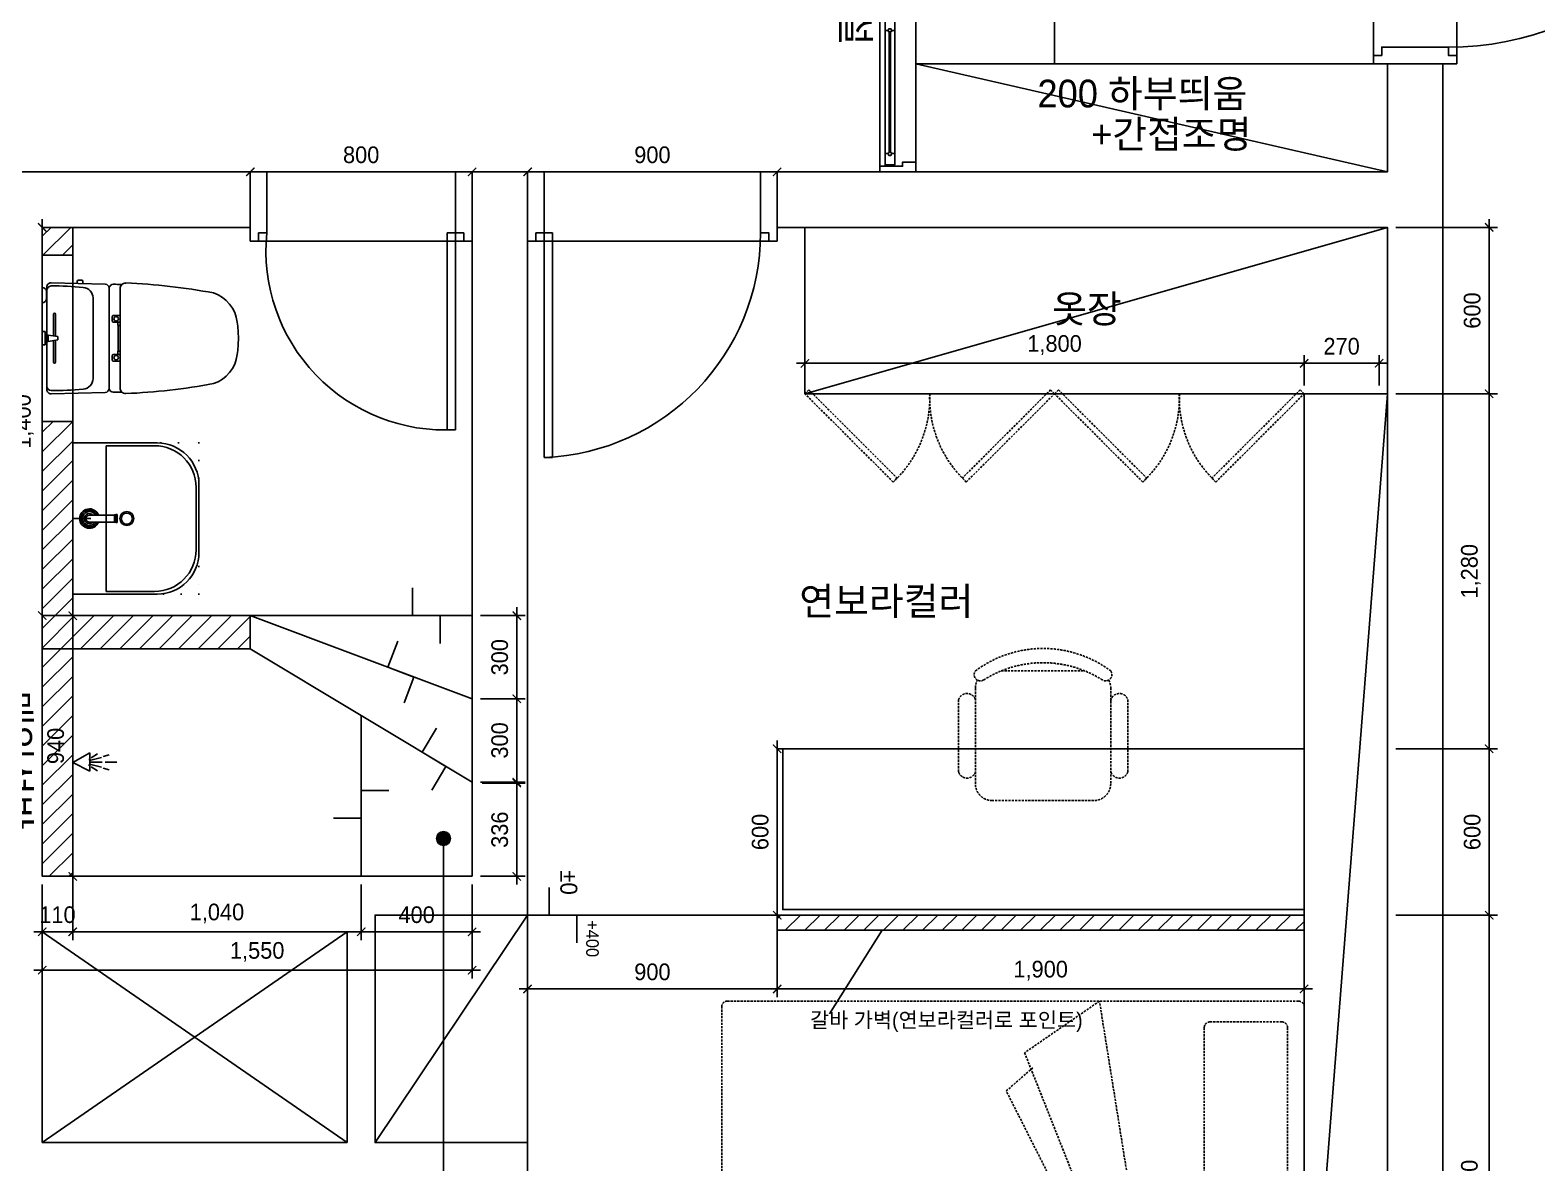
# Model space of a CAD drawing. Header units: millimetres. Extents: x -551172 to 232469, y -3435 to 261611.
# Drawn here: x 151188 to 156620, y 101782 to 105866 of the extents above; entities that cross this region are included whole.
import ezdxf

# ---------------------------------------------------------------- set-up
doc = ezdxf.new("R2010")
doc.units = ezdxf.units.MM
doc.header["$LTSCALE"] = 10
doc.header["$PDMODE"] = 3
for name, pattern in [('DH-HID2', [1.2, 0.8, -0.4]), ('DOT', [6.35, 0, -6.35]), ('HIDDEN', [9.525, 6.35, -3.175])]:
    doc.linetypes.add(name, pattern=pattern)
doc.layers.get('DEFPOINTS').update_dxf_attribs({"color": 248})
for name, color, linetype in [('0-ELC TEXT', 7, 'Continuous'), ('03-WAL NEW', 3, 'Continuous'), ('06-FUR', 6, 'Continuous'), ('07-DIM WAL', 5, 'Continuous'), ('3.기호.계단선', 30, 'Continuous'), ('BATH', 4, 'Continuous'), ('C-HAT', 251, 'Continuous'), ('CO-BATH', 6, 'Continuous'), ('fin', 5, 'Continuous'), ('FU-FURM', 251, 'DH-HID2'), ('HL', 6, 'HIDDEN'), ('Layer 1', 7, 'Continuous'), ('TOILET-1', 6, 'Continuous'), ('도면층2', 2, 'Continuous'), ('도면층4', 4, 'Continuous'), ('도면층5', 5, 'Continuous'), ('도면층8', 8, 'Continuous'), ('욕실설비', 3, 'Continuous')]:
    doc.layers.add(name, color=color, linetype=linetype)
doc.styles.add('HY 울릉도 L', font='')
doc.styles.add('코레일둥고', font='Korail_Round_Gothic_Medium.ttf')
doc.styles.get('HY 울릉도 L').set_extended_font_data('HY울릉도L')
doc.dimstyles.new('30', dxfattribs={"dimscale": 30, "dimtxt": 2, "dimasz": 1, "dimexe": 1, "dimexo": 1, "dimgap": 1, "dimtad": 1, "dimdec": 0, "dimrnd": 0.05, "dimdsep": 46, "dimlunit": 6, "dimtxsty": 'HY 울릉도 L', "dimblk": 'ARCHTICK', "dimcen": 2.5, "dimdle": 1, "dimclrd": 133, "dimclre": 133, "dimclrt": 30, "dimadec": 0, "dimazin": 0, "dimtfac": 1, "dimtdec": 0, "dimtix": 1, "dimtmove": 2, "dimatfit": 3, "dimldrblk": 'ARCHTICK', "dimfxl": 1, "dimlwd": -1, "dimlwe": -1, "dimarcsym": 0})
pattern_1 = [(45, (-28870, 19350), (-35.355339, 35.355339), [])]

# ---------------------------------------------------------------- blocks, each defined once
blk = doc.blocks.new('F-701-1')
at = {"layer": 'FU-FURM'}
for p, q in [((-725, -506.5), (401, -1074)), ((539, -1008), (-725, -506.5)), ((-725, -506.5), (725, -738)), ((725, -738), (539, -1008)), ((401, -1074), (485, -978))]:
    blk.add_line(p, q, dxfattribs=at)
for points in [[(-705, -2100), (705, -2100, 0.414214), (725, -2080), (725, -20, 0.414214), (705, 0), (-705, 0, 0.414214), (-725, -20), (-725, -2080, 0.414214)], [(-70, -360), (-630, -360, -0.414214), (-650, -340), (-650, -80, -0.414214), (-630, -60), (-70, -60, -0.414214), (-50, -80), (-50, -340, -0.414214)], [(70, -360), (630, -360, 0.414214), (650, -340), (650, -80, 0.414214), (630, -60), (70, -60, 0.414214), (50, -80), (50, -340, 0.414214)]]:
    blk.add_lwpolyline(points, format="xyb", close=True, dxfattribs=at)
blk = doc.blocks.new('F-101')
at = {"layer": 'FU-FURM'}
for p, q in [((-248.3, 454), (-248.3, 454)), ((151.2, 467.4), (-151.2, 467.4)), ((-243.8, 406.4), (-243.8, 61)), ((243.8, 61), (243.8, 406.4)), ((-305.7, 104.1), (-305.7, 363.2)), ((304.8, 104.1), (304.8, 363.2)), ((-182.9, 0), (182.9, 0))]:
    blk.add_line(p, q, dxfattribs=at)
for centre, radius, start, end in [((0, 142.2), 406.4, 53.1301, 126.8699), ((0, 98), 399.1, 57.5758, 122.4242), ((-226, 454), 22.3, 143.3099, 302.0274), ((-182.9, 406.4), 61, 152.4156, 180), ((226, 454), 22.3, 237.9726, 36.6901), ((182.9, 406.4), 61, 0, 27.5844), ((-275.2, 354.3), 31.8, 9.2946, 163.7398), ((274.3, 354.3), 31.8, 16.2602, 163.7398), ((-275.2, 113), 31.8, 196.2602, 350.7054), ((-182.9, 61), 61, 180, 270), ((182.9, 61), 61, 270, 0), ((274.3, 113), 31.8, 196.2602, 343.7398)]:
    blk.add_arc(centre, radius, start, end, dxfattribs=at)
blk = doc.blocks.new('_ArchTick')
at = {"color": 0, "linetype": 'ByBlock', "const_width": 0.15}
blk.add_lwpolyline([(-0.5, -0.5), (0.5, 0.5)], dxfattribs=at)
blk = doc.blocks.new('*D782')
at = {"layer": '06-FUR', "color": 133, "transparency": 16777216}
for p, q in [((156448.6, 105185.3), (156448.6, 104525.3)), ((156111.4, 105155.3), (156478.6, 105155.3)), ((156111.4, 104555.3), (156478.6, 104555.3))]:
    blk.add_line(p, q, dxfattribs=at)
at = {"layer": 'DEFPOINTS', "color": 0, "transparency": 16777216}
for p in [(156081.4, 105155.3), (156081.4, 104555.3), (156448.6, 104555.3)]:
    blk.add_point(p, dxfattribs=at)
at = {"layer": '06-FUR', "color": 133, "transparency": 16777216, "xscale": 30, "yscale": 30, "zscale": 30}
for p, rotation in [((156448.6, 105155.3), 90), ((156448.6, 104555.3), 270)]:
    blk.add_blockref('_ArchTick', p, dxfattribs=dict(at, rotation=rotation))
at = {"layer": '06-FUR', "color": 30, "transparency": 16777216, "insert": (156387.3, 104855.3), "char_height": 60, "attachment_point": 5, "rotation": 90, "style": 'HY 울릉도 L'}
blk.add_mtext('600', dxfattribs=at)
blk = doc.blocks.new('*D751')
at = {"layer": '06-FUR', "color": 133, "transparency": 16777216}
for p, q in [((156448.6, 104585.3), (156448.6, 103245.3)), ((156111.4, 104555.3), (156478.6, 104555.3)), ((156111.4, 103275.3), (156478.6, 103275.3))]:
    blk.add_line(p, q, dxfattribs=at)
at = {"layer": 'DEFPOINTS', "color": 0, "transparency": 16777216}
for p in [(156081.4, 104555.3), (156081.4, 103275.3), (156448.6, 103275.3)]:
    blk.add_point(p, dxfattribs=at)
at = {"layer": '06-FUR', "color": 133, "transparency": 16777216, "xscale": 30, "yscale": 30, "zscale": 30}
for p, rotation in [((156448.6, 104555.3), 90), ((156448.6, 103275.3), 270)]:
    blk.add_blockref('_ArchTick', p, dxfattribs=dict(at, rotation=rotation))
at = {"layer": '06-FUR', "color": 30, "transparency": 16777216, "insert": (156382.6, 103915.3), "char_height": 60, "attachment_point": 5, "rotation": 90, "style": 'HY 울릉도 L'}
blk.add_mtext('1,280', dxfattribs=at)
blk = doc.blocks.new('*D752')
at = {"layer": '06-FUR', "color": 133, "transparency": 16777216}
for p, q in [((156448.6, 103305.3), (156448.6, 102645.3)), ((156111.4, 103275.3), (156478.6, 103275.3)), ((156111.4, 102675.3), (156478.6, 102675.3))]:
    blk.add_line(p, q, dxfattribs=at)
at = {"layer": 'DEFPOINTS', "color": 0, "transparency": 16777216}
for p in [(156081.4, 103275.3), (156081.4, 102675.3), (156448.6, 102675.3)]:
    blk.add_point(p, dxfattribs=at)
at = {"layer": '06-FUR', "color": 133, "transparency": 16777216, "xscale": 30, "yscale": 30, "zscale": 30}
for p, rotation in [((156448.6, 103275.3), 90), ((156448.6, 102675.3), 270)]:
    blk.add_blockref('_ArchTick', p, dxfattribs=dict(at, rotation=rotation))
at = {"layer": '06-FUR', "color": 30, "transparency": 16777216, "insert": (156387.3, 102975.3), "char_height": 60, "attachment_point": 5, "rotation": 90, "style": 'HY 울릉도 L'}
blk.add_mtext('600', dxfattribs=at)
blk = doc.blocks.new('*D783')
at = {"layer": '06-FUR', "color": 133, "transparency": 16777216}
for p, q in [((156448.6, 102705.3), (156448.6, 100685.3)), ((156111.4, 102675.3), (156478.6, 102675.3)), ((156111.4, 100715.3), (156478.6, 100715.3))]:
    blk.add_line(p, q, dxfattribs=at)
at = {"layer": 'DEFPOINTS', "color": 0, "transparency": 16777216}
for p in [(156081.4, 102675.3), (156081.4, 100715.3), (156448.6, 100715.3)]:
    blk.add_point(p, dxfattribs=at)
at = {"layer": '06-FUR', "color": 133, "transparency": 16777216, "xscale": 30, "yscale": 30, "zscale": 30}
for p, rotation in [((156448.6, 102675.3), 90), ((156448.6, 100715.3), 270)]:
    blk.add_blockref('_ArchTick', p, dxfattribs=dict(at, rotation=rotation))
at = {"layer": '06-FUR', "color": 30, "transparency": 16777216, "insert": (156382.6, 101695.3), "char_height": 60, "attachment_point": 5, "rotation": 90, "style": 'HY 울릉도 L'}
blk.add_mtext('1,960', dxfattribs=at)
blk = doc.blocks.new('*D784')
at = {"layer": '06-FUR', "color": 133, "transparency": 16777216}
for p, q in [((153881.4, 102645.3), (153881.4, 102379.2)), ((155781.4, 102605.3), (155781.4, 102379.2)), ((153851.4, 102409.2), (155811.4, 102409.2))]:
    blk.add_line(p, q, dxfattribs=at)
at = {"layer": 'DEFPOINTS', "color": 0, "transparency": 16777216}
for p in [(153881.4, 102675.3), (155781.4, 102635.3), (155781.4, 102409.2)]:
    blk.add_point(p, dxfattribs=at)
at = {"layer": '06-FUR', "color": 133, "transparency": 16777216, "xscale": 30, "yscale": 30, "zscale": 30, "rotation": 180}
blk.add_blockref('_ArchTick', (153881.4, 102409.2), dxfattribs=at)
at = {"layer": '06-FUR', "color": 133, "transparency": 16777216, "xscale": 30, "yscale": 30, "zscale": 30}
blk.add_blockref('_ArchTick', (155781.4, 102409.2), dxfattribs=at)
at = {"layer": '06-FUR', "color": 30, "transparency": 16777216, "insert": (154831.4, 102475.2), "char_height": 60, "attachment_point": 5, "style": 'HY 울릉도 L'}
blk.add_mtext('1,900', dxfattribs=at)
blk = doc.blocks.new('*D785')
at = {"layer": '06-FUR', "color": 133, "transparency": 16777216}
for p, q in [((152981.4, 102645.3), (152981.4, 102379.2)), ((153881.4, 102645.3), (153881.4, 102379.2)), ((153911.4, 102409.2), (152951.4, 102409.2))]:
    blk.add_line(p, q, dxfattribs=at)
at = {"layer": 'DEFPOINTS', "color": 0, "transparency": 16777216}
for p in [(152981.4, 102675.3), (153881.4, 102675.3), (152981.4, 102409.2)]:
    blk.add_point(p, dxfattribs=at)
at = {"layer": '06-FUR', "color": 133, "transparency": 16777216, "xscale": 30, "yscale": 30, "zscale": 30, "rotation": 180}
blk.add_blockref('_ArchTick', (152981.4, 102409.2), dxfattribs=at)
at = {"layer": '06-FUR', "color": 133, "transparency": 16777216, "xscale": 30, "yscale": 30, "zscale": 30}
blk.add_blockref('_ArchTick', (153881.4, 102409.2), dxfattribs=at)
at = {"layer": '06-FUR', "color": 30, "transparency": 16777216, "insert": (153431.4, 102470.5), "char_height": 60, "attachment_point": 5, "style": 'HY 울릉도 L'}
blk.add_mtext('900', dxfattribs=at)
blk = doc.blocks.new('A$C4B2D31F0')
at = {"layer": 'fin', "color": 4}
for p, q in [((185, 690.9), (20.4, 690.9)), ((37.2, 692.3), (24.7, 692.3)), ((37.2, 692.3), (49.7, 692.3)), ((200.9, 690.9), (365.5, 690.9)), ((47.7, 523.7), (192.9, 523.7)), ((338.2, 523.7), (192.9, 523.7)), ((12.6, 465.9), (192.9, 465.9)), ((373.3, 465.9), (192.9, 465.9)), ((192.9, 426.6), (13.7, 426.6)), ((192.9, 426.6), (372.2, 426.6))]:
    blk.add_line(p, q, dxfattribs=at)
for points in [[(20.4, 690.9), (7.9, 690.9, 0.421209), (-7.1, 675.5), (-2.4, 480.5, 0.001659)], [(365.5, 690.9), (378, 690.9, -0.421209), (392.9, 675.5), (388.3, 480.5, -0.001659)], [(12.6, 465.9, 0.371724), (-1.8, 451.2, 0.003515), (-1, 420.3, 0.320541)], [(373.3, 465.9, -0.371724), (387.7, 451.2, -0.003515), (386.9, 420.3, -0.320541)]]:
    blk.add_lwpolyline(points, format="xyb", dxfattribs=at)
for centre, radius, start, end in [((24.7, 707.3), 15, 180, 270), ((49.7, 707.3), 15, 270, 0), ((1004.3, 663.1), 1000, 179.3116, 185.9437), ((20.4, 674.9), 16, 90, 179.3116), ((365.5, 674.9), 16, 0.6884, 90), ((-618.4, 663.1), 1000, 354.0563, 0.6884), ((49.4, 563.7), 40, 185.9437, 267.5129), ((336.5, 563.7), 40, 272.4871, 354.0563), ((12.6, 480.9), 15, 181.3651, 270), ((373.3, 480.9), 15, 270, 358.6349), ((13.7, 406.6), 20, 90, 182.3333), ((2197.7, 495.6), 2205.9, 182.3333, 190.6081), ((-1811.8, 495.6), 2205.9, 349.3919, 357.6667), ((372.2, 406.6), 20, 357.6667, 90), ((148.7, 128.9), 125.5, 198.2964, 263.4241), ((237.2, 128.9), 125.5, 276.5759, 341.7036), ((192.9, 405.9), 405.9, 261.6993, 270), ((192.9, 405.9), 405.9, 270, 278.3007)]:
    blk.add_arc(centre, radius, start, end, dxfattribs=at)
at = {"layer": 'HL', "linetype": 'Continuous'}
for p, q in [((168.9, 697.3), (168.9, 707.3)), ((216.9, 697.3), (216.9, 707.3)), ((106.4, 666.3), (184.4, 666.3)), ((106.4, 659.3), (185.5, 659.3)), ((168.9, 697.3), (216.9, 697.3)), ((186, 692.5), (180.6, 697.3)), ((181.6, 685.5), (186, 692.5)), ((187, 651.2), (181.6, 685.5)), ((181.6, 685.5), (204.3, 685.5)), ((186, 692.5), (199.9, 692.5)), ((198.9, 651.2), (204.3, 685.5)), ((199.9, 692.5), (205.3, 697.3)), ((204.3, 685.5), (199.9, 692.5)), ((200.4, 659.3), (279.4, 659.3)), ((201.4, 666.3), (279.4, 666.3)), ((187, 651.2), (198.9, 651.2)), ((-16, 576.9), (-16, 564.8)), ((-12, 580.9), (-4.8, 580.9)), ((-12, 560.8), (-4.3, 560.8)), ((192.9, 433.7), (146.6, 433.7)), ((192.9, 433.7), (239.3, 433.7))]:
    blk.add_line(p, q, dxfattribs=at)
for points in [[(110.4, 426.6), (110.4, 450.8, -0.414214), (114.4, 454.8), (130.9, 454.8, -0.414214), (134.9, 450.8), (134.9, 435.2), (134.9, 426.6)], [(134.9, 435.2), (144.6, 435.2, -0.414214), (146.6, 433.2), (146.6, 426.6)], [(251, 435.2), (241.3, 435.2, 0.414214), (239.3, 433.2), (239.3, 426.6)], [(275.5, 426.6), (275.5, 450.8, 0.414214), (271.5, 454.8), (255, 454.8, 0.414214), (251, 450.8), (251, 435.2), (251, 426.6)]]:
    blk.add_lwpolyline(points, format="xyb", dxfattribs=at)
for centre in [(122.9, 440.9), (262.9, 440.9)]:
    blk.add_circle(centre, 8, dxfattribs=at)
for centre, radius, start, end in [((106.4, 662.8), 3.5, 90, 270), ((279.4, 662.8), 3.5, 270, 90), ((-12, 576.9), 4, 90, 180), ((-12, 564.8), 4, 180, 270)]:
    blk.add_arc(centre, radius, start, end, dxfattribs=at)
blk = doc.blocks.new('B-003')
blk.add_line((0, 0), (0, -65))
at = {"layer": 'CO-BATH'}
for p, q in [((272.5, 0), (-272.5, 0)), ((272.5, -305), (272.5, 0)), ((-272.5, 0), (-272.5, -305)), ((-122.5, -455), (122.5, -455))]:
    blk.add_line(p, q, dxfattribs=at)
at = {"layer": 'CO-BATH', "color": 8}
for p, q in [((-12.5, -60), (-12.5, -150.5)), ((12.5, -60), (12.5, -150.5)), ((-262.5, -120), (-262.5, -295)), ((262.5, -120), (-262.5, -120)), ((-14.5, -155.5), (-14.5, -160.5)), ((-14.5, -160.5), (14.5, -160.5)), ((-13.5, -150.5), (-13.5, -155.5)), ((13.5, -150.5), (13.5, -155.5)), ((14.5, -155.5), (14.5, -160.5)), ((262.5, -295), (262.5, -120)), ((-112.5, -445), (112.5, -445))]:
    blk.add_line(p, q, dxfattribs=at)
at = {"layer": 'CO-BATH', "color": 251}
for p, q in [((-14.5, -155.5), (14.5, -155.5)), ((-13.5, -150.5), (13.5, -150.5))]:
    blk.add_line(p, q, dxfattribs=at)
at = {"layer": 'CO-BATH', "color": 8, "linetype": 'DOT'}
blk.add_lwpolyline([(-272.5, -455), (272.5, -455), (272.5, 0), (-272.5, 0)], close=True, dxfattribs=at)
at = {"layer": 'CO-BATH', "color": 8}
blk.add_circle((0, -195), 25, dxfattribs=at)
at = {"layer": 'CO-BATH', "color": 251}
blk.add_circle((0, -195), 20, dxfattribs=at)
at = {"layer": 'CO-BATH', "color": 8}
for centre, radius, start, end in [((0, -60), 35, 290.9248, 249.0751), ((0, -60), 12.5, 360, 180), ((-112.5, -295), 150, 180, 270), ((112.5, -295), 150, 270, 0)]:
    blk.add_arc(centre, radius, start, end, dxfattribs=at)
at = {"layer": 'CO-BATH', "color": 251}
for radius, start, end in [(30, 294.6243, 245.3757), (25, 300, 240), (18, 313.9829, 226.017)]:
    blk.add_arc((0, -60), radius, start, end, dxfattribs=at)
at = {"layer": 'CO-BATH'}
for centre, start, end in [((-122.5, -305), 180, 270), ((122.5, -305), 270, 0)]:
    blk.add_arc(centre, 150, start, end, dxfattribs=at)
blk = doc.blocks.new('AC-8')
at = {"layer": 'BATH'}
for p, q in [((-50.8, 54), (-0.1, 142.7)), ((-0.1, 142.7), (45.4, 54)), ((45.4, 54), (-50.8, 54)), ((-24.7, 46.5), (-46.3, 12.2)), ((-13.5, 47.3), (-27.7, -7.9)), ((-1.6, 49.5), (-1.6, -10.8)), ((10.4, 47.3), (24.5, -7.9)), ((21.6, 46.5), (43.2, 12.2)), ((-31.4, -16.2), (-41.1, -49)), ((-1.6, -27.3), (-1.6, -88.5)), ((28.3, -16.2), (38, -49))]:
    blk.add_line(p, q, dxfattribs=at)
blk = doc.blocks.new('A$C1AC25B95')
at = {"layer": '욕실설비', "color": 8}
for p, q in [((28.3, 72.3), (28.3, 75)), ((53.3, 73.7), (53.3, 75))]:
    blk.add_line(p, q, dxfattribs=at)
at = {"layer": 'TOILET-1', "linetype": 'Continuous', "xscale": 0.873786407766195, "yscale": 0.873786407766195, "zscale": 0.873786407766195, "rotation": 180}
blk.add_blockref('AC-8', (39.7, 124.7), dxfattribs=at)
blk = doc.blocks.new('*D786')
at = {"layer": '06-FUR', "color": 133, "transparency": 16777216}
for p, q in [((151231.4, 102785.3), (151231.4, 102585.3)), ((151341.4, 102785.3), (151341.4, 102585.3)), ((151231.4, 102615.3), (151201.4, 102615.3)), ((151231.4, 102615.3), (151341.4, 102615.3)), ((151341.4, 102615.3), (151371.4, 102615.3))]:
    blk.add_line(p, q, dxfattribs=at)
at = {"layer": 'DEFPOINTS', "color": 0, "transparency": 16777216}
for p in [(151231.4, 102815.3), (151341.4, 102815.3), (151341.4, 102615.3)]:
    blk.add_point(p, dxfattribs=at)
at = {"layer": '06-FUR', "color": 133, "transparency": 16777216, "xscale": 30, "yscale": 30, "zscale": 30}
blk.add_blockref('_ArchTick', (151231.4, 102615.3), dxfattribs=at)
at = {"layer": '06-FUR', "color": 133, "transparency": 16777216, "xscale": 30, "yscale": 30, "zscale": 30, "rotation": 180}
blk.add_blockref('_ArchTick', (151341.4, 102615.3), dxfattribs=at)
at = {"layer": '06-FUR', "color": 30, "transparency": 16777216, "insert": (151286.4, 102676.6), "char_height": 60, "attachment_point": 5, "style": 'HY 울릉도 L'}
blk.add_mtext('110', dxfattribs=at)
blk = doc.blocks.new('*D787')
at = {"layer": '06-FUR', "color": 133, "transparency": 16777216}
for p, q in [((151341.4, 102785.3), (151341.4, 102585.3)), ((152381.4, 102785.3), (152381.4, 102585.3)), ((151311.4, 102615.3), (152411.4, 102615.3))]:
    blk.add_line(p, q, dxfattribs=at)
at = {"layer": 'DEFPOINTS', "color": 0, "transparency": 16777216}
for p in [(151341.4, 102815.3), (152381.4, 102815.3), (152381.4, 102615.3)]:
    blk.add_point(p, dxfattribs=at)
at = {"layer": '06-FUR', "color": 133, "transparency": 16777216, "xscale": 30, "yscale": 30, "zscale": 30, "rotation": 180}
blk.add_blockref('_ArchTick', (151341.4, 102615.3), dxfattribs=at)
at = {"layer": '06-FUR', "color": 133, "transparency": 16777216, "xscale": 30, "yscale": 30, "zscale": 30}
blk.add_blockref('_ArchTick', (152381.4, 102615.3), dxfattribs=at)
at = {"layer": '06-FUR', "color": 30, "transparency": 16777216, "insert": (151861.4, 102681.2), "char_height": 60, "attachment_point": 5, "style": 'HY 울릉도 L'}
blk.add_mtext('1,040', dxfattribs=at)
blk = doc.blocks.new('*D753')
at = {"layer": '06-FUR', "color": 133, "transparency": 16777216}
for p, q in [((152381.4, 102785.3), (152381.4, 102585.3)), ((152781.4, 102785.3), (152781.4, 102585.3)), ((152351.4, 102615.3), (152811.4, 102615.3))]:
    blk.add_line(p, q, dxfattribs=at)
at = {"layer": 'DEFPOINTS', "color": 0, "transparency": 16777216}
for p in [(152381.4, 102815.3), (152781.4, 102815.3), (152781.4, 102615.3)]:
    blk.add_point(p, dxfattribs=at)
at = {"layer": '06-FUR', "color": 133, "transparency": 16777216, "xscale": 30, "yscale": 30, "zscale": 30, "rotation": 180}
blk.add_blockref('_ArchTick', (152381.4, 102615.3), dxfattribs=at)
at = {"layer": '06-FUR', "color": 133, "transparency": 16777216, "xscale": 30, "yscale": 30, "zscale": 30}
blk.add_blockref('_ArchTick', (152781.4, 102615.3), dxfattribs=at)
at = {"layer": '06-FUR', "color": 30, "transparency": 16777216, "insert": (152581.4, 102676.6), "char_height": 60, "attachment_point": 5, "style": 'HY 울릉도 L'}
blk.add_mtext('400', dxfattribs=at)
blk = doc.blocks.new('*D754')
at = {"layer": '06-FUR', "color": 133, "transparency": 16777216}
for p, q in [((151231.4, 102785.3), (151231.4, 102446.8)), ((152781.4, 102785.3), (152781.4, 102446.8)), ((152811.4, 102476.8), (151201.4, 102476.8))]:
    blk.add_line(p, q, dxfattribs=at)
at = {"layer": 'DEFPOINTS', "color": 0, "transparency": 16777216}
for p in [(151231.4, 102815.3), (152781.4, 102815.3), (151231.4, 102476.8)]:
    blk.add_point(p, dxfattribs=at)
at = {"layer": '06-FUR', "color": 133, "transparency": 16777216, "xscale": 30, "yscale": 30, "zscale": 30, "rotation": 180}
blk.add_blockref('_ArchTick', (151231.4, 102476.8), dxfattribs=at)
at = {"layer": '06-FUR', "color": 133, "transparency": 16777216, "xscale": 30, "yscale": 30, "zscale": 30}
blk.add_blockref('_ArchTick', (152781.4, 102476.8), dxfattribs=at)
at = {"layer": '06-FUR', "color": 30, "transparency": 16777216, "insert": (152006.4, 102542.7), "char_height": 60, "attachment_point": 5, "style": 'HY 울릉도 L'}
blk.add_mtext('1,550', dxfattribs=at)
blk = doc.blocks.new('*D788')
at = {"layer": '06-FUR', "color": 133, "transparency": 16777216}
for p, q in [((152942.4, 103785.3), (152942.4, 103425.3)), ((152811.4, 103755.3), (152972.4, 103755.3)), ((152811.4, 103455.3), (152972.4, 103455.3))]:
    blk.add_line(p, q, dxfattribs=at)
at = {"layer": 'DEFPOINTS', "color": 0, "transparency": 16777216}
for p in [(152781.4, 103755.3), (152781.4, 103455.3), (152942.4, 103455.3)]:
    blk.add_point(p, dxfattribs=at)
at = {"layer": '06-FUR', "color": 133, "transparency": 16777216, "xscale": 30, "yscale": 30, "zscale": 30}
for p, rotation in [((152942.4, 103755.3), 90), ((152942.4, 103455.3), 270)]:
    blk.add_blockref('_ArchTick', p, dxfattribs=dict(at, rotation=rotation))
at = {"layer": '06-FUR', "color": 30, "transparency": 16777216, "insert": (152881.1, 103605.3), "char_height": 60, "attachment_point": 5, "rotation": 90, "style": 'HY 울릉도 L'}
blk.add_mtext('300', dxfattribs=at)
blk = doc.blocks.new('*D789')
at = {"layer": '06-FUR', "color": 133, "transparency": 16777216}
for p, q in [((152811.4, 103455.3), (152972.4, 103455.3)), ((152942.4, 103485.3), (152942.4, 103125.3)), ((152811.4, 103155.3), (152972.4, 103155.3))]:
    blk.add_line(p, q, dxfattribs=at)
at = {"layer": 'DEFPOINTS', "color": 0, "transparency": 16777216}
for p in [(152781.4, 103455.3), (152781.4, 103155.3), (152942.4, 103155.3)]:
    blk.add_point(p, dxfattribs=at)
at = {"layer": '06-FUR', "color": 133, "transparency": 16777216, "xscale": 30, "yscale": 30, "zscale": 30}
for p, rotation in [((152942.4, 103455.3), 90), ((152942.4, 103155.3), 270)]:
    blk.add_blockref('_ArchTick', p, dxfattribs=dict(at, rotation=rotation))
at = {"layer": '06-FUR', "color": 30, "transparency": 16777216, "insert": (152881.1, 103305.3), "char_height": 60, "attachment_point": 5, "rotation": 90, "style": 'HY 울릉도 L'}
blk.add_mtext('300', dxfattribs=at)
blk = doc.blocks.new('*D755')
at = {"layer": '06-FUR', "color": 133, "transparency": 16777216}
for p, q in [((152942.4, 103181.7), (152942.4, 102785.3)), ((152817.4, 103151.7), (152972.4, 103151.7)), ((152811.4, 102815.3), (152972.4, 102815.3))]:
    blk.add_line(p, q, dxfattribs=at)
at = {"layer": 'DEFPOINTS', "color": 0, "transparency": 16777216}
for p in [(152787.4, 103151.7), (152781.4, 102815.3), (152942.4, 102815.3)]:
    blk.add_point(p, dxfattribs=at)
at = {"layer": '06-FUR', "color": 133, "transparency": 16777216, "xscale": 30, "yscale": 30, "zscale": 30}
for p, rotation in [((152942.4, 103151.7), 90), ((152942.4, 102815.3), 270)]:
    blk.add_blockref('_ArchTick', p, dxfattribs=dict(at, rotation=rotation))
at = {"layer": '06-FUR', "color": 30, "transparency": 16777216, "insert": (152881.1, 102983.5), "char_height": 60, "attachment_point": 5, "rotation": 90, "style": 'HY 울릉도 L'}
blk.add_mtext('336', dxfattribs=at)
blk = doc.blocks.new('*D756')
at = {"layer": '06-FUR', "color": 133, "transparency": 16777216}
for p, q in [((151341.4, 103785.3), (151341.4, 102785.3)), ((151261.4, 103755.3), (151371.4, 103755.3)), ((151261.4, 102815.3), (151371.4, 102815.3))]:
    blk.add_line(p, q, dxfattribs=at)
at = {"layer": 'DEFPOINTS', "color": 0, "transparency": 16777216}
for p in [(151231.4, 103755.3), (151231.4, 102815.3), (151341.4, 102815.3)]:
    blk.add_point(p, dxfattribs=at)
at = {"layer": '06-FUR', "color": 133, "transparency": 16777216, "xscale": 30, "yscale": 30, "zscale": 30}
for p, rotation in [((151341.4, 103755.3), 90), ((151341.4, 102815.3), 270)]:
    blk.add_blockref('_ArchTick', p, dxfattribs=dict(at, rotation=rotation))
at = {"layer": '06-FUR', "color": 30, "transparency": 16777216, "insert": (151280.1, 103285.3), "char_height": 60, "attachment_point": 5, "rotation": 90, "style": 'HY 울릉도 L'}
blk.add_mtext('940', dxfattribs=at)
blk = doc.blocks.new('*D790')
at = {"layer": '06-FUR', "color": 133, "transparency": 16777216}
blk.add_line((151231.4, 103725.3), (151231.4, 105185.3), dxfattribs=at)
at = {"layer": 'DEFPOINTS', "color": 0, "transparency": 16777216}
for p in [(151231.4, 105155.3), (151231.4, 105155.3), (151231.4, 103755.3)]:
    blk.add_point(p, dxfattribs=at)
at = {"layer": '06-FUR', "color": 133, "transparency": 16777216, "xscale": 30, "yscale": 30, "zscale": 30}
for p, rotation in [((151231.4, 105155.3), 90), ((151231.4, 103755.3), 270)]:
    blk.add_blockref('_ArchTick', p, dxfattribs=dict(at, rotation=rotation))
at = {"layer": '06-FUR', "color": 30, "transparency": 16777216, "insert": (151165.4, 104455.3), "char_height": 60, "attachment_point": 5, "rotation": 90, "style": 'HY 울릉도 L'}
blk.add_mtext('1,400', dxfattribs=at)
blk = doc.blocks.new('*D796')
at = {"layer": '06-FUR', "color": 133, "transparency": 16777216}
for p, q in [((155781.4, 104585.3), (155781.4, 104695)), ((156051.4, 104585.3), (156051.4, 104695)), ((156081.4, 104665), (155751.4, 104665))]:
    blk.add_line(p, q, dxfattribs=at)
at = {"layer": 'DEFPOINTS', "color": 0, "transparency": 16777216}
for p in [(155781.4, 104665), (155781.4, 104555.3), (156051.4, 104555.3)]:
    blk.add_point(p, dxfattribs=at)
at = {"layer": '06-FUR', "color": 133, "transparency": 16777216, "xscale": 30, "yscale": 30, "zscale": 30, "rotation": 180}
blk.add_blockref('_ArchTick', (155781.4, 104665), dxfattribs=at)
at = {"layer": '06-FUR', "color": 133, "transparency": 16777216, "xscale": 30, "yscale": 30, "zscale": 30}
blk.add_blockref('_ArchTick', (156051.4, 104665), dxfattribs=at)
at = {"layer": '06-FUR', "color": 30, "transparency": 16777216, "insert": (155916.4, 104726.3), "char_height": 60, "attachment_point": 5, "style": 'HY 울릉도 L'}
blk.add_mtext('270', dxfattribs=at)
blk = doc.blocks.new('*D797')
at = {"layer": '06-FUR', "color": 133, "transparency": 16777216}
for p, q in [((153981.4, 104585.3), (153981.4, 104695)), ((155781.4, 104585.3), (155781.4, 104695)), ((155811.4, 104665), (153951.4, 104665))]:
    blk.add_line(p, q, dxfattribs=at)
at = {"layer": 'DEFPOINTS', "color": 0, "transparency": 16777216}
for p in [(153981.4, 104665), (153981.4, 104555.3), (155781.4, 104555.3)]:
    blk.add_point(p, dxfattribs=at)
at = {"layer": '06-FUR', "color": 133, "transparency": 16777216, "xscale": 30, "yscale": 30, "zscale": 30, "rotation": 180}
blk.add_blockref('_ArchTick', (153981.4, 104665), dxfattribs=at)
at = {"layer": '06-FUR', "color": 133, "transparency": 16777216, "xscale": 30, "yscale": 30, "zscale": 30}
blk.add_blockref('_ArchTick', (155781.4, 104665), dxfattribs=at)
at = {"layer": '06-FUR', "color": 30, "transparency": 16777216, "insert": (154881.4, 104731), "char_height": 60, "attachment_point": 5, "style": 'HY 울릉도 L'}
blk.add_mtext('1,800', dxfattribs=at)
blk = doc.blocks.new('*D777')
at = {"layer": '06-FUR', "color": 133, "transparency": 16777216}
for p, q in [((153881.4, 102645.3), (153881.4, 103305.3)), ((153911.4, 103275.3), (153911.4, 103275.3)), ((153911.4, 102675.3), (153911.4, 102675.3))]:
    blk.add_line(p, q, dxfattribs=at)
at = {"layer": 'DEFPOINTS', "color": 0, "transparency": 16777216}
for p in [(153881.4, 103275.3), (153881.4, 103275.3), (153881.4, 102675.3)]:
    blk.add_point(p, dxfattribs=at)
at = {"layer": '06-FUR', "color": 133, "transparency": 16777216, "xscale": 30, "yscale": 30, "zscale": 30}
for p, rotation in [((153881.4, 103275.3), 90), ((153881.4, 102675.3), 270)]:
    blk.add_blockref('_ArchTick', p, dxfattribs=dict(at, rotation=rotation))
at = {"layer": '06-FUR', "color": 30, "transparency": 16777216, "insert": (153820.1, 102975.3), "char_height": 60, "attachment_point": 5, "rotation": 90, "style": 'HY 울릉도 L'}
blk.add_mtext('600', dxfattribs=at)
blk = doc.blocks.new('*D772')
at = {"layer": '06-FUR', "color": 133, "transparency": 16777216}
blk.add_line((153911.4, 105355.3), (152951.4, 105355.3), dxfattribs=at)
at = {"layer": 'DEFPOINTS', "color": 0, "transparency": 16777216}
for p in [(152981.4, 105355.3), (152981.4, 105355.3), (153881.4, 105355.3)]:
    blk.add_point(p, dxfattribs=at)
at = {"layer": '06-FUR', "color": 133, "transparency": 16777216, "xscale": 30, "yscale": 30, "zscale": 30, "rotation": 180}
blk.add_blockref('_ArchTick', (152981.4, 105355.3), dxfattribs=at)
at = {"layer": '06-FUR', "color": 133, "transparency": 16777216, "xscale": 30, "yscale": 30, "zscale": 30}
blk.add_blockref('_ArchTick', (153881.4, 105355.3), dxfattribs=at)
at = {"layer": '06-FUR', "color": 30, "transparency": 16777216, "insert": (153431.4, 105416.6), "char_height": 60, "attachment_point": 5, "style": 'HY 울릉도 L'}
blk.add_mtext('900', dxfattribs=at)
blk = doc.blocks.new('*D773')
at = {"layer": '06-FUR', "color": 133, "transparency": 16777216}
blk.add_line((152811.4, 105355.3), (151951.4, 105355.3), dxfattribs=at)
at = {"layer": 'DEFPOINTS', "color": 0, "transparency": 16777216}
for p in [(151981.4, 105355.3), (151981.4, 105355.3), (152781.4, 105355.3)]:
    blk.add_point(p, dxfattribs=at)
at = {"layer": '06-FUR', "color": 133, "transparency": 16777216, "xscale": 30, "yscale": 30, "zscale": 30, "rotation": 180}
blk.add_blockref('_ArchTick', (151981.4, 105355.3), dxfattribs=at)
at = {"layer": '06-FUR', "color": 133, "transparency": 16777216, "xscale": 30, "yscale": 30, "zscale": 30}
blk.add_blockref('_ArchTick', (152781.4, 105355.3), dxfattribs=at)
at = {"layer": '06-FUR', "color": 30, "transparency": 16777216, "insert": (152381.4, 105416.6), "char_height": 60, "attachment_point": 5, "style": 'HY 울릉도 L'}
blk.add_mtext('800', dxfattribs=at)

msp = doc.modelspace()

# ---------------------------------------------------------------- hatches: boundary and pattern name
at = {"layer": '0-ELC TEXT'}
h = msp.add_hatch(color=256, dxfattribs=at)
h.dxf.hatch_style = 1
edge = h.paths.add_edge_path()
edge.add_arc((152678.4, 102951.9), 25, 0, 360)
at = {"layer": 'C-HAT'}
h = msp.add_hatch(dxfattribs=at)
h.set_pattern_fill('_USER', color=256, scale=50, angle=45, pattern_type=0)
h.set_pattern_definition([(45, (0, 19350), (-35.355339, 35.355339), [])])
h.paths.add_polyline_path([(155781.4, 102675.3), (153881.4, 102675.3), (153881.4, 102620.6), (155781.4, 102620.6)])
h.paths.add_polyline_path([(155381.4, 110130), (153391.4, 110130), (153391.4, 110075.3), (155381.4, 110075.3)])
h = msp.add_hatch(dxfattribs=at)
h.set_pattern_fill('_USER', color=256, scale=50, angle=45, pattern_type=0)
h.set_pattern_definition(pattern_1)
h.paths.add_polyline_path([(151341.4, 105155.3), (151231.4, 105155.3), (151231.4, 105055.3), (151341.4, 105055.3)])
h.paths.add_polyline_path([(151341.4, 104455.3), (151231.4, 104455.3), (151231.4, 103755.3), (151341.4, 103755.3)])
h = msp.add_hatch(dxfattribs=at)
h.set_pattern_fill('_USER', color=256, scale=50, angle=45, pattern_type=0)
h.set_pattern_definition(pattern_1)
h.paths.add_polyline_path([(151981.4, 103635.3), (151231.4, 103635.3), (151231.4, 103755.3), (151981.4, 103755.3)])
h = msp.add_hatch(dxfattribs=at)
h.set_pattern_fill('_USER', color=256, scale=50, angle=45, pattern_type=0)
h.set_pattern_definition(pattern_1)
h.paths.add_polyline_path([(151341.4, 103635.3), (151231.4, 103635.3), (151231.4, 102815.3), (151341.4, 102815.3)])

# ---------------------------------------------------------------- linework, layer by layer
at = {"layer": '0-ELC TEXT'}
msp.add_line((152678.4, 100294.7), (152678.4, 102951.9), dxfattribs=at)
msp.add_circle((152678.4, 102951.9), 25, dxfattribs=at)
at = {"layer": '03-WAL NEW'}
for p, q in [((151341.4, 105055.3), (151231.4, 105055.3)), ((151231.4, 104455.3), (151341.4, 104455.3)), ((151341.4, 103755.3), (152781.4, 103755.3)), ((151981.4, 103755.3), (152781.4, 103455.3)), ((152781.4, 103155.3), (151981.4, 103635.3)), ((152381.4, 102815.3), (152381.4, 103395.3)), ((154070, 102320), (154260, 102620.6))]:
    msp.add_line(p, q, dxfattribs=at)
for points in [[(151341.4, 105155.3), (151231.4, 105155.3), (151231.4, 103755.3), (151341.4, 103755.3)], [(151981.4, 103635.3), (151231.4, 103635.3), (151231.4, 103755.3), (151981.4, 103755.3)], [(151341.4, 103635.3), (151231.4, 103635.3), (151231.4, 102815.3), (151341.4, 102815.3)], [(155781.4, 102620.6), (153881.4, 102620.6), (153881.4, 102675.3), (155781.4, 102675.3)]]:
    msp.add_lwpolyline(points, close=True, dxfattribs=at)
at = {"layer": '06-FUR'}
for p, q in [((154381.4, 105745.3), (156081.4, 105355.3)), ((153881.4, 102675.3), (152981.4, 102675.3))]:
    msp.add_line(p, q, dxfattribs=at)
for points in [[(156081.4, 105745.3), (154381.4, 105745.3), (154381.4, 105355.3), (156081.4, 105355.3)], [(153981.4, 104555.3), (156081.4, 104555.3), (156081.4, 105155.3), (153981.4, 105155.3)], [(155781.4, 104555.3), (156081.4, 104555.3), (156081.4, 100715.3), (155781.4, 100715.3)], [(153881.4, 103275.3), (155781.4, 103275.3), (155781.4, 102675.3), (153881.4, 102675.3)], [(152981.4, 102675.3), (152431.4, 102675.3), (152431.4, 101855.3), (152981.4, 101855.3)]]:
    msp.add_lwpolyline(points, close=True, dxfattribs=at)
for points in [[(156081.4, 105155.3), (153981.4, 104555.3)], [(156081.4, 104555.3), (155781.4, 100715.3)], [(153901.4, 103275.3), (153901.4, 102695.3), (155781.4, 102695.3)], [(152981.4, 102675.3), (152431.4, 101855.3)]]:
    msp.add_lwpolyline(points, dxfattribs=at)
at = {"layer": '3.기호.계단선'}
for points in [[(152566.8, 103855.3), (152566.8, 103755.3), (152666.8, 103755.3), (152666.8, 103655.3)], [(152513, 103662.7), (152477.9, 103569.1), (152571.5, 103534), (152536.4, 103440.4)], [(152652.8, 103349), (152601.4, 103263.3), (152687.1, 103211.8), (152635.7, 103126.1)], [(152281.4, 103025.3), (152381.4, 103025.3), (152381.4, 103125.3), (152481.4, 103125.3)], [(153059.3, 102775.3), (153059.3, 102675.3), (153159.3, 102675.3), (153159.3, 102575.3)]]:
    msp.add_lwpolyline(points, dxfattribs=at)
at = {"layer": 'FU-FURM'}
for points in [[(154299.6, 104237.1), (153981.4, 104555.3), (153995.5, 104569.4), (154313.7, 104251.2)], [(154563.2, 104237.1), (154881.4, 104555.3), (154867.2, 104569.4), (154549, 104251.2)], [(155199.6, 104237.1), (154881.4, 104555.3), (154895.5, 104569.4), (155213.7, 104251.2)], [(155463.2, 104237.1), (155781.4, 104555.3), (155767.2, 104569.4), (155449, 104251.2)]]:
    msp.add_lwpolyline(points, close=True, dxfattribs=at)
for centre, start, end in [((154017.1, 104540.8), 314.309, 1.9993), ((154845.7, 104540.8), 178.0007, 225.691), ((154917.1, 104540.8), 314.309, 1.9993), ((155745.7, 104540.8), 178.0007, 225.691)]:
    msp.add_arc(centre, 414.6, start, end, dxfattribs=at)
at = {"layer": 'Layer 1'}
msp.add_line((154881.4, 105745.3), (154881.4, 106885.3), dxfattribs=at)
at = {"layer": '도면층2'}
for p, q in [((156081.4, 105745.3), (156081.4, 105355.3)), ((156281.4, 105745.3), (156081.4, 105745.3)), ((156281.4, 105745.3), (156281.4, 100485.3)), ((151031.4, 105355.3), (151981.4, 105355.3)), ((151981.4, 105155.3), (151981.4, 105355.3)), ((152781.4, 102815.3), (152781.4, 105355.3)), ((152781.4, 105355.3), (152981.4, 105355.3)), ((152781.4, 105355.3), (152981.4, 105355.3)), ((152981.4, 102675.3), (152981.4, 105355.3)), ((153881.4, 105355.3), (156081.4, 105355.3)), ((153881.4, 105155.3), (153881.4, 105355.3)), ((151231.4, 102815.3), (151231.4, 105155.3)), ((151231.4, 105155.3), (151981.4, 105155.3)), ((153881.4, 105155.3), (156081.4, 105155.3)), ((156081.4, 105155.3), (156081.4, 100485.3)), ((152781.4, 102815.3), (151231.4, 102815.3)), ((152431.4, 101855.3), (152431.4, 102675.3)), ((152981.4, 102675.3), (152431.4, 102675.3)), ((151231.4, 101855.3), (151231.4, 102615.3)), ((152331.4, 102615.3), (151231.4, 102615.3)), ((152331.4, 101855.3), (151231.4, 102615.3)), ((151231.4, 101855.3), (152331.4, 102615.3)), ((152331.4, 101855.3), (152331.4, 102615.3)), ((152331.4, 101855.3), (151231.4, 101855.3)), ((152431.4, 101855.3), (152981.4, 101855.3)), ((152981.4, 101855.3), (152981.4, 101645.3))]:
    msp.add_line(p, q, dxfattribs=at)
at = {"layer": '도면층4'}
for p, q in [((156031.4, 105745.3), (156031.4, 106885.3)), ((156331.4, 106885.3), (156331.4, 105745.3)), ((156331.4, 105745.3), (156031.4, 105745.3)), ((151981.4, 105355.3), (152781.4, 105355.3)), ((151981.4, 105105.3), (151981.4, 105355.3)), ((152781.4, 105355.3), (152781.4, 105105.3)), ((152781.4, 105105.3), (152781.4, 105355.3)), ((153881.4, 105355.3), (152981.4, 105355.3)), ((152981.4, 105355.3), (152981.4, 105105.3)), ((152981.4, 105105.3), (152981.4, 105355.3)), ((153881.4, 105105.3), (153881.4, 105355.3)), ((152691.4, 105135.3), (152691.4, 104425.9)), ((152721.4, 105135.3), (152691.4, 105135.3)), ((152721.4, 105135.3), (152721.4, 104425.3)), ((153041.4, 105135.3), (153041.4, 104325.3)), ((153041.4, 105135.3), (153071.4, 105135.3)), ((153071.4, 105135.3), (153071.4, 104325.9)), ((152781.4, 105105.3), (151981.4, 105105.3)), ((152981.4, 105105.3), (153881.4, 105105.3)), ((152721.4, 104425.3), (152691.4, 104425.3)), ((153041.4, 104325.3), (153071.4, 104325.3))]:
    msp.add_line(p, q, dxfattribs=at)
for points in [[(156331.4, 105745.3), (156331.4, 105775.3), (156301.4, 105775.3), (156301.4, 105805.3), (156061.4, 105805.3), (156061.4, 105775.3), (156031.4, 105775.3), (156031.4, 105745.3), (156331.4, 105745.3)], [(151981.4, 105105.3), (152011.4, 105105.3), (152011.4, 105135.3), (152041.4, 105135.3), (152041.4, 105355.3), (152011.4, 105355.3), (152011.4, 105355.3), (151981.4, 105355.3), (151981.4, 105105.3)], [(152781.4, 105105.3), (152751.4, 105105.3), (152751.4, 105135.3), (152721.4, 105135.3), (152721.4, 105355.3), (152751.4, 105355.3), (152751.4, 105355.3), (152781.4, 105355.3), (152781.4, 105105.3)], [(152981.4, 105105.3), (153011.4, 105105.3), (153011.4, 105135.3), (153041.4, 105135.3), (153041.4, 105355.3), (153011.4, 105355.3), (153011.4, 105355.3), (152981.4, 105355.3), (152981.4, 105105.3)], [(153881.4, 105105.3), (153851.4, 105105.3), (153851.4, 105135.3), (153821.4, 105135.3), (153821.4, 105355.3), (153851.4, 105355.3), (153851.4, 105355.3), (153881.4, 105355.3), (153881.4, 105105.3)]]:
    msp.add_lwpolyline(points, dxfattribs=at)
at = {"layer": '도면층5'}
for centre, radius, start, end in [((156306, 106850.4), 1045.1, 269.7449, 358.6248), ((152683.9, 105070.5), 645.8, 174.2444, 273.3276), ((153011.4, 105135.3), 810, 272.1226, 0)]:
    msp.add_arc(centre, radius, start, end, dxfattribs=at)
at = {"layer": '도면층8'}
for p, q in [((154251.4, 105355.3), (154251.4, 106885.3)), ((154381.4, 106864.9), (154381.4, 105390.4)), ((154270.4, 105864.6), (154270.4, 105421.3)), ((154305.4, 105864.6), (154305.4, 105421.3))]:
    msp.add_line(p, q, dxfattribs=at)
for points in [[(154270.4, 105909.1), (154270.4, 105864.6), (154282.1, 105864.6), (154284.1, 105871.1), (154291.7, 105871.1), (154293.7, 105864.6), (154305.4, 105864.6), (154305.4, 105909.1)], [(154293.7, 105421.3), (154305.4, 105421.3), (154305.4, 105380.4), (154270.4, 105380.4), (154270.4, 105421.3), (154282.1, 105421.3), (154284.1, 105414.8), (154291.7, 105414.8)]]:
    msp.add_lwpolyline(points, close=True, dxfattribs=at)
for points in [[(154281.1, 105864.6), (154282.7, 105861.4), (154283.9, 105860.8), (154285.6, 105860.2)], [(154290.2, 105425.8), (154290.2, 105860.2), (154285.6, 105860.2), (154285.6, 105425.8), (154290.2, 105425.8), (154285.6, 105425.8)], [(154294.7, 105864.6), (154293.1, 105861.4), (154291.9, 105860.8), (154290.2, 105860.2)], [(154281.1, 105421.3), (154282.7, 105424.5), (154283.9, 105425.2), (154285.6, 105425.8)], [(154294.7, 105421.3), (154293.1, 105424.5), (154291.9, 105425.2), (154290.2, 105425.8)], [(154370.8, 105355.3), (154381.4, 105355.3), (154381.4, 105390.4), (154333.3, 105390.4), (154333.3, 105375.7), (154251.4, 105375.7), (154251.4, 105355.3), (154370.8, 105355.3)]]:
    msp.add_lwpolyline(points, dxfattribs=at)

# ---------------------------------------------------------------- block references
at = {"xscale": -1, "rotation": 90}
msp.add_blockref('A$C4B2D31F0', (151938.7, 104948.3), dxfattribs=at)
at = {"layer": '06-FUR', "xscale": -0.7874015748031495, "yscale": 0.7874015748031495, "zscale": 0.7874015748031495, "rotation": 270}
msp.add_blockref('A$C1AC25B95', (151341.4, 103194), dxfattribs=at)
at = {"layer": '07-DIM WAL', "xscale": -1, "rotation": 90}
msp.add_blockref('B-003', (151341.4, 104105.3), dxfattribs=at)
at = {"layer": 'FU-FURM', "xscale": -1}
msp.add_blockref('F-101', (154840, 103088.4), dxfattribs=at)
at = {"layer": 'FU-FURM', "xscale": -1, "rotation": 270}
msp.add_blockref('F-701-1', (155781.4, 101640.3), dxfattribs=at)

# ---------------------------------------------------------------- texts
at = {"layer": '0-ELC TEXT', "style": '코레일둥고'}
for s, p in [('3연동신설', (154113.5, 106385.9)), ('매입선반', (151089.3, 103484.8))]:
    msp.add_text(s, height=100, rotation=270, dxfattribs=at).set_placement(p)
for s, height, p in [('200 하부띄움', 100, (154819.7, 105587.7)), ('+간접조명', 100, (155013.3, 105441.3)), ('옷장', 100, (154872.5, 104811.4)), ('연보라컬러', 100, (153961.1, 103757.5)), ('갈바 가벽(연보라컬러로 포인트)', 54.865, (154000, 102270))]:
    msp.add_text(s, height=height, dxfattribs=at).set_placement(p)
at = {"layer": '3.기호.계단선', "style": '코레일둥고'}
for s, height, p in [('±0', 61.16, (153099.5, 102837.1)), ('+400', 45.23, (153192.7, 102657.3))]:
    msp.add_text(s, height=height, rotation=270, dxfattribs=at).set_placement(p)

# ---------------------------------------------------------------- dimensions: what is measured, and where the dimension line sits
at = {"layer": '06-FUR'}
for base, p1, p2, picture, middle in [((151981.4, 105355.3), (152781.4, 105355.3), (151981.4, 105355.3), '*D773', (152381.4, 105416.6)), ((152981.4, 105355.3), (153881.4, 105355.3), (152981.4, 105355.3), '*D772', (153431.4, 105416.6))]:
    dim = msp.add_linear_dim(base=base, p1=p1, p2=p2, dimstyle='30', override={"dimfxl": 1.25}, dxfattribs=at)
    dim.commit()
    dim.dimension.update_dxf_attribs({"geometry": picture, "text_midpoint": middle})
for base, p1, p2, picture, middle in [((151231.4, 105155.3), (151231.4, 103755.3), (151231.4, 105155.3), '*D790', (151165.4, 104455.3)), ((156448.6, 104555.3), (156081.4, 105155.3), (156081.4, 104555.3), '*D782', (156387.3, 104855.3)), ((156448.6, 103275.3), (156081.4, 104555.3), (156081.4, 103275.3), '*D751', (156382.6, 103915.3)), ((151341.4, 102815.3), (151231.4, 103755.3), (151231.4, 102815.3), '*D756', (151280.1, 103285.3)), ((152942.4, 103455.3), (152781.4, 103755.3), (152781.4, 103455.3), '*D788', (152881.1, 103605.3)), ((152942.4, 103155.3), (152781.4, 103455.3), (152781.4, 103155.3), '*D789', (152881.1, 103305.3)), ((156448.6, 102675.3), (156081.4, 103275.3), (156081.4, 102675.3), '*D752', (156387.3, 102975.3)), ((152942.4, 102815.3), (152787.4, 103151.7), (152781.4, 102815.3), '*D755', (152881.1, 102983.5)), ((156448.6, 100715.3), (156081.4, 102675.3), (156081.4, 100715.3), '*D783', (156382.6, 101695.3))]:
    dim = msp.add_linear_dim(base=base, p1=p1, p2=p2, angle=90, dimstyle='30', dxfattribs=at)
    dim.commit()
    dim.dimension.update_dxf_attribs({"geometry": picture, "text_midpoint": middle})
for base, p1, p2, picture, middle in [((153981.4, 104665), (155781.4, 104555.3), (153981.4, 104555.3), '*D797', (154881.4, 104731)), ((155781.4, 104665), (156051.4, 104555.3), (155781.4, 104555.3), '*D796', (155916.4, 104726.3)), ((151341.4, 102615.3), (151231.4, 102815.3), (151341.4, 102815.3), '*D786', (151286.4, 102676.6)), ((151231.4, 102476.8), (152781.4, 102815.3), (151231.4, 102815.3), '*D754', (152006.4, 102542.7)), ((152381.4, 102615.3), (151341.4, 102815.3), (152381.4, 102815.3), '*D787', (151861.4, 102681.2)), ((152781.4, 102615.3), (152381.4, 102815.3), (152781.4, 102815.3), '*D753', (152581.4, 102676.6)), ((152981.4, 102409.2), (153881.4, 102675.3), (152981.4, 102675.3), '*D785', (153431.4, 102470.5)), ((155781.4, 102409.2), (153881.4, 102675.3), (155781.4, 102635.3), '*D784', (154831.4, 102475.2))]:
    dim = msp.add_linear_dim(base=base, p1=p1, p2=p2, dimstyle='30', dxfattribs=at)
    dim.commit()
    dim.dimension.update_dxf_attribs({"geometry": picture, "text_midpoint": middle})
dim = msp.add_linear_dim(base=(153881.4, 103275.3), p1=(153881.4, 102675.3), p2=(153881.4, 103275.3), angle=90, dimstyle='30', override={"dimfxl": 1.25}, dxfattribs=at)
dim.commit()
dim.dimension.update_dxf_attribs({"geometry": '*D777', "text_midpoint": (153820.1, 102975.3)})

doc.saveas('drawing.dxf')
